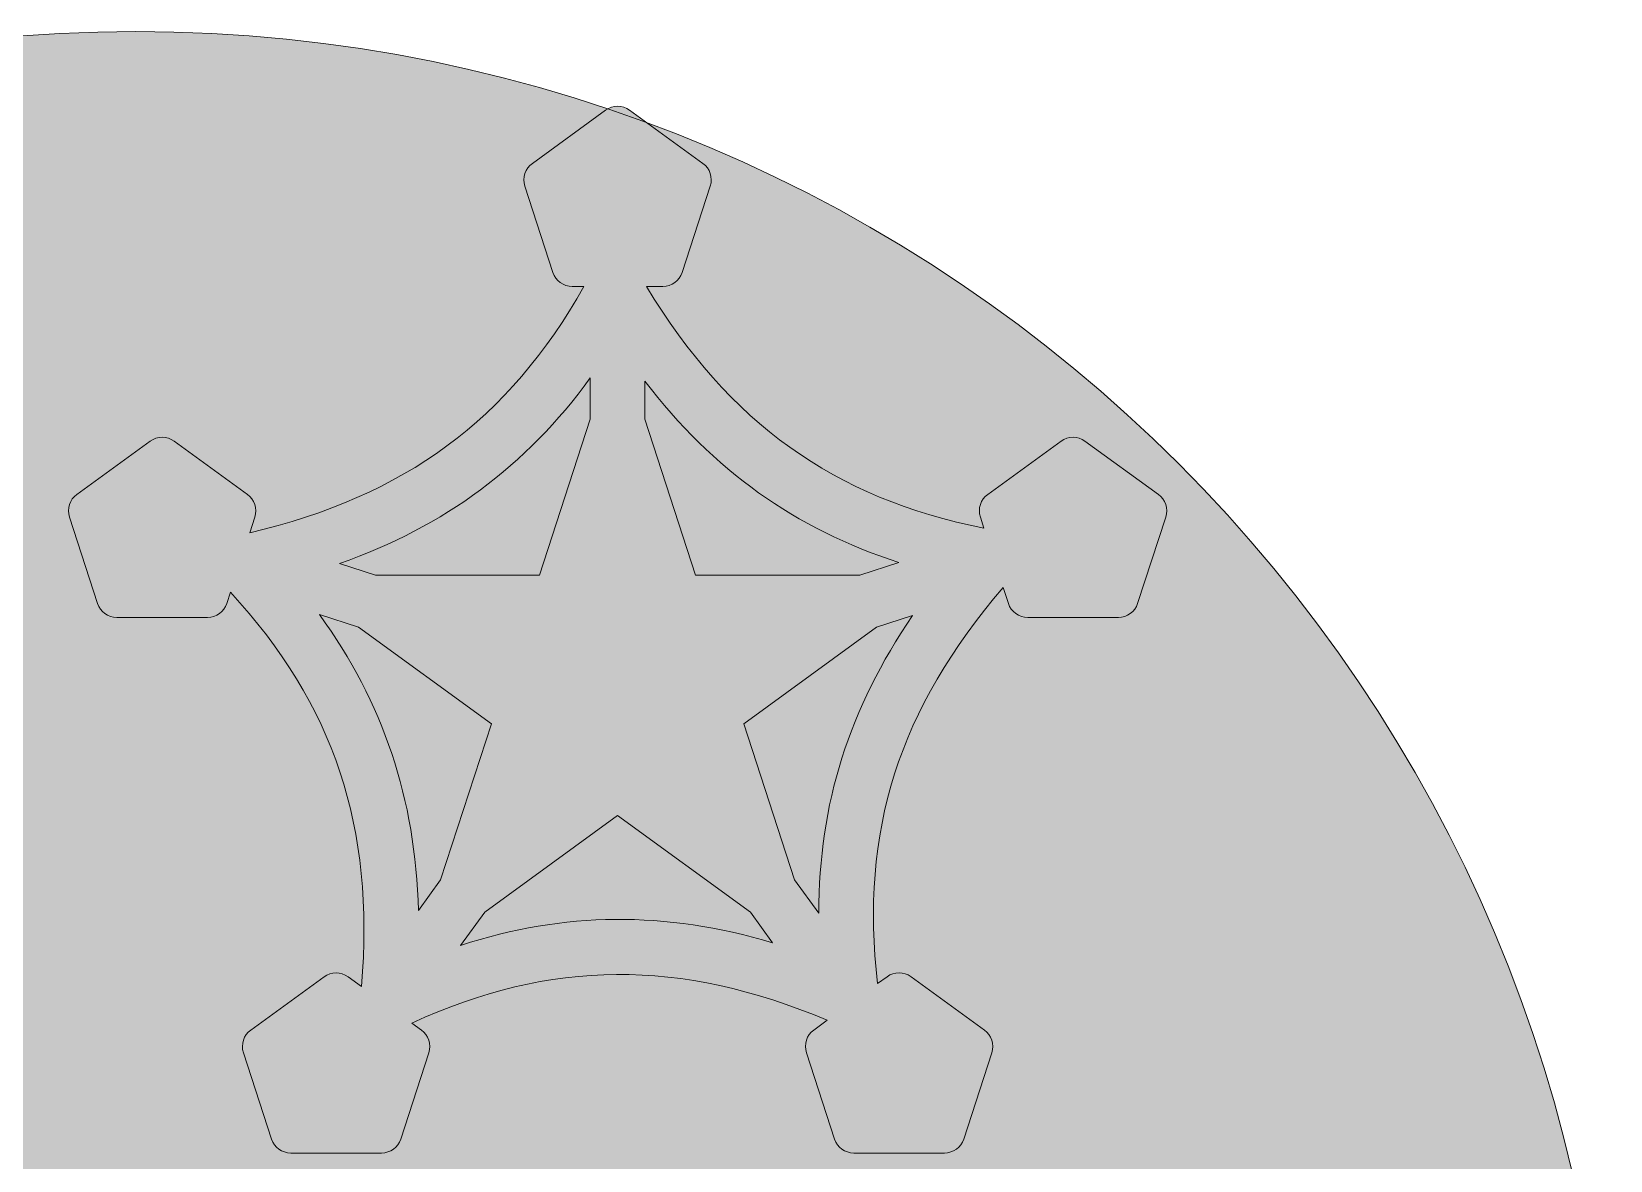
# Model space of a CAD drawing. Header units: inches. Extents: x -25 to 457, y -5 to 432.
# Drawn here: x 200.7 to 432, y 266.7 to 432 of the extents above; entities that cross this region are included whole.
import ezdxf

# ---------------------------------------------------------------- set-up
doc = ezdxf.new("R2010")
doc.units = ezdxf.units.IN
doc.header["$MEASUREMENT"] = 0
doc.layers.add('_U+0421_U+043B_U+043E_U+0439 1', color=7, linetype='Continuous')

msp = doc.modelspace()

# ---------------------------------------------------------------- hatches: boundary and pattern name
at = {"layer": '_U+0421_U+043B_U+043E_U+0439 1', "true_color": 0xe8c792}
h = msp.add_hatch(color=31, dxfattribs=at)
h.dxf.hatch_style = 2
edge = h.paths.add_edge_path()
edge.add_spline(control_points=[(216, 432), (335.29, 432), (432, 335.29), (432, 216), (432, 96.71), (335.29, 0), (216, 0), (96.71, 0), (0, 96.71), (0, 216), (0, 335.29), (96.71, 432), (216, 432)], knot_values=[0, 0, 0, 0, 1, 1, 1, 2, 2, 2, 3, 3, 3, 4, 4, 4, 4], degree=3, periodic=1)
at = {"layer": '_U+0421_U+043B_U+043E_U+0439 1', "true_color": 0xbbfcff}
h = msp.add_hatch(color=131, dxfattribs=at)
h.dxf.hatch_style = 2
edge = h.paths.add_edge_path()
edge.add_spline(control_points=[(365.78, 364.23), (365.78, 364.23), (355.03, 372.04), (355.03, 372.04), (353.99, 372.79), (352.58, 372.79), (351.54, 372.04), (351.54, 372.04), (340.79, 364.23), (340.79, 364.23), (339.75, 363.47), (339.31, 362.13), (339.71, 360.9), (339.71, 360.9), (340.24, 359.27), (340.24, 359.27), (318.25, 363.67), (302.89, 374.67), (290.79, 394.69), (290.79, 394.69), (293.21, 394.69), (293.21, 394.69), (294.5, 394.69), (295.64, 395.52), (296.04, 396.74), (296.04, 396.74), (300.14, 409.38), (300.14, 409.38), (300.54, 410.6), (300.11, 411.94), (299.06, 412.7), (299.06, 412.7), (288.32, 420.51), (288.32, 420.51), (287.28, 421.27), (285.86, 421.27), (284.82, 420.51), (284.82, 420.51), (274.08, 412.7), (274.08, 412.7), (273.03, 411.94), (272.6, 410.6), (273, 409.38), (273, 409.38), (277.1, 396.74), (277.1, 396.74), (277.5, 395.52), (278.64, 394.69), (279.93, 394.69), (279.93, 394.69), (281.63, 394.69), (281.63, 394.69), (270.65, 375.15), (255.44, 363.94), (232.68, 358.62), (232.68, 358.62), (233.43, 360.9), (233.43, 360.9), (233.83, 362.13), (233.39, 363.47), (232.35, 364.23), (232.35, 364.23), (221.6, 372.04), (221.6, 372.04), (220.56, 372.79), (219.15, 372.79), (218.11, 372.04), (218.11, 372.04), (207.36, 364.23), (207.36, 364.23), (206.32, 363.47), (205.88, 362.13), (206.28, 360.9), (206.28, 360.9), (210.38, 348.27), (210.38, 348.27), (210.78, 347.05), (211.92, 346.22), (213.21, 346.22), (213.21, 346.22), (226.49, 346.22), (226.49, 346.22), (227.78, 346.22), (228.92, 347.05), (229.32, 348.27), (229.32, 348.27), (229.85, 349.91), (229.85, 349.91), (245.06, 333.42), (251.02, 315.49), (249.05, 292.18), (249.05, 292.18), (247.08, 293.61), (247.08, 293.61), (246.04, 294.36), (244.63, 294.36), (243.59, 293.61), (243.59, 293.61), (232.84, 285.8), (232.84, 285.8), (231.8, 285.04), (231.36, 283.7), (231.76, 282.48), (231.76, 282.48), (235.87, 269.84), (235.87, 269.84), (236.26, 268.62), (237.41, 267.79), (238.69, 267.79), (238.69, 267.79), (251.98, 267.79), (251.98, 267.79), (253.26, 267.79), (254.41, 268.62), (254.8, 269.84), (254.8, 269.84), (258.91, 282.48), (258.91, 282.48), (259.31, 283.7), (258.87, 285.04), (257.83, 285.8), (257.83, 285.8), (256.44, 286.81), (256.44, 286.81), (276.82, 296.18), (295.71, 296.3), (317.27, 287.23), (317.27, 287.23), (315.31, 285.8), (315.31, 285.8), (314.26, 285.04), (313.83, 283.7), (314.23, 282.48), (314.23, 282.48), (318.33, 269.84), (318.33, 269.84), (318.73, 268.62), (319.87, 267.79), (321.16, 267.79), (321.16, 267.79), (334.44, 267.79), (334.44, 267.79), (335.73, 267.79), (336.87, 268.62), (337.27, 269.84), (337.27, 269.84), (341.37, 282.48), (341.37, 282.48), (341.77, 283.7), (341.34, 285.04), (340.29, 285.8), (340.29, 285.8), (329.55, 293.61), (329.55, 293.61), (328.51, 294.37), (327.09, 294.37), (326.05, 293.61), (326.05, 293.61), (324.66, 292.6), (324.66, 292.6), (322.05, 314.88), (327.77, 332.88), (343.06, 350.58), (343.06, 350.58), (343.81, 348.27), (343.81, 348.27), (344.21, 347.05), (345.35, 346.22), (346.64, 346.22), (346.64, 346.22), (359.92, 346.22), (359.92, 346.22), (361.21, 346.22), (362.35, 347.05), (362.75, 348.27), (362.75, 348.27), (366.86, 360.9), (366.86, 360.9), (367.26, 362.13), (366.82, 363.47), (365.78, 364.23)], knot_values=[0, 0, 0, 0, 1, 1, 1, 2, 2, 2, 3, 3, 3, 4, 4, 4, 5, 5, 5, 6, 6, 6, 7, 7, 7, 8, 8, 8, 9, 9, 9, 10, 10, 10, 11, 11, 11, 12, 12, 12, 13, 13, 13, 14, 14, 14, 15, 15, 15, 16, 16, 16, 17, 17, 17, 18, 18, 18, 19, 19, 19, 20, 20, 20, 21, 21, 21, 22, 22, 22, 23, 23, 23, 24, 24, 24, 25, 25, 25, 26, 26, 26, 27, 27, 27, 28, 28, 28, 29, 29, 29, 30, 30, 30, 31, 31, 31, 32, 32, 32, 33, 33, 33, 34, 34, 34, 35, 35, 35, 36, 36, 36, 37, 37, 37, 38, 38, 38, 39, 39, 39, 40, 40, 40, 41, 41, 41, 42, 42, 42, 43, 43, 43, 44, 44, 44, 45, 45, 45, 46, 46, 46, 47, 47, 47, 48, 48, 48, 49, 49, 49, 50, 50, 50, 51, 51, 51, 52, 52, 52, 53, 53, 53, 54, 54, 54, 55, 55, 55, 56, 56, 56, 57, 57, 57, 58, 58, 58, 59, 59, 59, 60, 60, 60, 60], degree=3, periodic=1)
edge = h.paths.add_edge_path()
edge.add_spline(control_points=[(327.78, 354.25), (327.78, 354.25), (322.04, 352.39), (322.04, 352.39), (322.04, 352.39), (298, 352.39), (298, 352.39), (298, 352.39), (290.57, 375.25), (290.57, 375.25), (290.57, 375.25), (290.57, 380.8), (290.57, 380.8), (300.58, 367.75), (312.58, 359.19), (327.78, 354.25)], knot_values=[0, 0, 0, 0, 1, 1, 1, 2, 2, 2, 3, 3, 3, 4, 4, 4, 5, 5, 5, 5], degree=3, periodic=1)
edge = h.paths.add_edge_path()
edge.add_spline(control_points=[(282.57, 381.28), (282.57, 381.28), (282.57, 375.25), (282.57, 375.25), (282.57, 375.25), (275.14, 352.39), (275.14, 352.39), (275.14, 352.39), (251.1, 352.39), (251.1, 352.39), (251.1, 352.39), (245.83, 354.1), (245.83, 354.1), (261.32, 359.59), (273.17, 368.36), (282.57, 381.28)], knot_values=[0, 0, 0, 0, 1, 1, 1, 2, 2, 2, 3, 3, 3, 4, 4, 4, 5, 5, 5, 5], degree=3, periodic=1)
edge = h.paths.add_edge_path()
edge.add_spline(control_points=[(242.89, 346.64), (242.89, 346.64), (248.62, 344.78), (248.62, 344.78), (248.62, 344.78), (268.08, 330.65), (268.08, 330.65), (268.08, 330.65), (260.65, 307.78), (260.65, 307.78), (260.65, 307.78), (257.39, 303.29), (257.39, 303.29), (256.95, 319.73), (252.28, 333.71), (242.89, 346.64)], knot_values=[0, 0, 0, 0, 1, 1, 1, 2, 2, 2, 3, 3, 3, 4, 4, 4, 5, 5, 5, 5], degree=3, periodic=1)
edge = h.paths.add_edge_path()
edge.add_spline(control_points=[(263.58, 298.2), (263.58, 298.2), (267.12, 303.08), (267.12, 303.08), (267.12, 303.08), (286.57, 317.21), (286.57, 317.21), (286.57, 317.21), (306.02, 303.08), (306.02, 303.08), (306.02, 303.08), (309.28, 298.59), (309.28, 298.59), (293.52, 303.26), (278.77, 303.13), (263.58, 298.2)], knot_values=[0, 0, 0, 0, 1, 1, 1, 2, 2, 2, 3, 3, 3, 4, 4, 4, 5, 5, 5, 5], degree=3, periodic=1)
edge = h.paths.add_edge_path()
edge.add_spline(control_points=[(316.04, 302.9), (316.04, 302.9), (312.49, 307.78), (312.49, 307.78), (312.49, 307.78), (305.06, 330.65), (305.06, 330.65), (305.06, 330.65), (324.51, 344.78), (324.51, 344.78), (324.51, 344.78), (329.79, 346.49), (329.79, 346.49), (320.48, 332.94), (316.04, 318.88), (316.04, 302.9)], knot_values=[0, 0, 0, 0, 1, 1, 1, 2, 2, 2, 3, 3, 3, 4, 4, 4, 5, 5, 5, 5], degree=3, periodic=1)

# ---------------------------------------------------------------- linework, layer by layer
at = {"layer": '_U+0421_U+043B_U+043E_U+0439 1', "lineweight": 0}
for points, knots in [([(216, 432), (335.29, 432), (432, 335.29), (432, 216), (432, 96.71), (335.29, 0), (216, 0), (96.71, 0), (0, 96.71), (0, 216), (0, 335.29), (96.71, 432), (216, 432)], [0, 0, 0, 0, 1, 1, 1, 2, 2, 2, 3, 3, 3, 4, 4, 4, 4]), ([(365.78, 364.23), (365.78, 364.23), (355.03, 372.04), (355.03, 372.04), (353.99, 372.79), (352.58, 372.79), (351.54, 372.04), (351.54, 372.04), (340.79, 364.23), (340.79, 364.23), (339.75, 363.47), (339.31, 362.13), (339.71, 360.9), (339.71, 360.9), (340.24, 359.27), (340.24, 359.27), (318.25, 363.67), (302.89, 374.67), (290.79, 394.69), (290.79, 394.69), (293.21, 394.69), (293.21, 394.69), (294.5, 394.69), (295.64, 395.52), (296.04, 396.74), (296.04, 396.74), (300.14, 409.38), (300.14, 409.38), (300.54, 410.6), (300.11, 411.94), (299.06, 412.7), (299.06, 412.7), (288.32, 420.51), (288.32, 420.51), (287.28, 421.27), (285.86, 421.27), (284.82, 420.51), (284.82, 420.51), (274.08, 412.7), (274.08, 412.7), (273.03, 411.94), (272.6, 410.6), (273, 409.38), (273, 409.38), (277.1, 396.74), (277.1, 396.74), (277.5, 395.52), (278.64, 394.69), (279.93, 394.69), (279.93, 394.69), (281.63, 394.69), (281.63, 394.69), (270.65, 375.15), (255.44, 363.94), (232.68, 358.62), (232.68, 358.62), (233.43, 360.9), (233.43, 360.9), (233.83, 362.13), (233.39, 363.47), (232.35, 364.23), (232.35, 364.23), (221.6, 372.04), (221.6, 372.04), (220.56, 372.79), (219.15, 372.79), (218.11, 372.04), (218.11, 372.04), (207.36, 364.23), (207.36, 364.23), (206.32, 363.47), (205.88, 362.13), (206.28, 360.9), (206.28, 360.9), (210.38, 348.27), (210.38, 348.27), (210.78, 347.05), (211.92, 346.22), (213.21, 346.22), (213.21, 346.22), (226.49, 346.22), (226.49, 346.22), (227.78, 346.22), (228.92, 347.05), (229.32, 348.27), (229.32, 348.27), (229.85, 349.91), (229.85, 349.91), (245.06, 333.42), (251.02, 315.49), (249.05, 292.18), (249.05, 292.18), (247.08, 293.61), (247.08, 293.61), (246.04, 294.36), (244.63, 294.36), (243.59, 293.61), (243.59, 293.61), (232.84, 285.8), (232.84, 285.8), (231.8, 285.04), (231.36, 283.7), (231.76, 282.48), (231.76, 282.48), (235.87, 269.84), (235.87, 269.84), (236.26, 268.62), (237.41, 267.79), (238.69, 267.79), (238.69, 267.79), (251.98, 267.79), (251.98, 267.79), (253.26, 267.79), (254.41, 268.62), (254.8, 269.84), (254.8, 269.84), (258.91, 282.48), (258.91, 282.48), (259.31, 283.7), (258.87, 285.04), (257.83, 285.8), (257.83, 285.8), (256.44, 286.81), (256.44, 286.81), (276.82, 296.18), (295.71, 296.3), (317.27, 287.23), (317.27, 287.23), (315.31, 285.8), (315.31, 285.8), (314.26, 285.04), (313.83, 283.7), (314.23, 282.48), (314.23, 282.48), (318.33, 269.84), (318.33, 269.84), (318.73, 268.62), (319.87, 267.79), (321.16, 267.79), (321.16, 267.79), (334.44, 267.79), (334.44, 267.79), (335.73, 267.79), (336.87, 268.62), (337.27, 269.84), (337.27, 269.84), (341.37, 282.48), (341.37, 282.48), (341.77, 283.7), (341.34, 285.04), (340.29, 285.8), (340.29, 285.8), (329.55, 293.61), (329.55, 293.61), (328.51, 294.37), (327.09, 294.37), (326.05, 293.61), (326.05, 293.61), (324.66, 292.6), (324.66, 292.6), (322.05, 314.88), (327.77, 332.88), (343.06, 350.58), (343.06, 350.58), (343.81, 348.27), (343.81, 348.27), (344.21, 347.05), (345.35, 346.22), (346.64, 346.22), (346.64, 346.22), (359.92, 346.22), (359.92, 346.22), (361.21, 346.22), (362.35, 347.05), (362.75, 348.27), (362.75, 348.27), (366.86, 360.9), (366.86, 360.9), (367.26, 362.13), (366.82, 363.47), (365.78, 364.23)], [0, 0, 0, 0, 1, 1, 1, 2, 2, 2, 3, 3, 3, 4, 4, 4, 5, 5, 5, 6, 6, 6, 7, 7, 7, 8, 8, 8, 9, 9, 9, 10, 10, 10, 11, 11, 11, 12, 12, 12, 13, 13, 13, 14, 14, 14, 15, 15, 15, 16, 16, 16, 17, 17, 17, 18, 18, 18, 19, 19, 19, 20, 20, 20, 21, 21, 21, 22, 22, 22, 23, 23, 23, 24, 24, 24, 25, 25, 25, 26, 26, 26, 27, 27, 27, 28, 28, 28, 29, 29, 29, 30, 30, 30, 31, 31, 31, 32, 32, 32, 33, 33, 33, 34, 34, 34, 35, 35, 35, 36, 36, 36, 37, 37, 37, 38, 38, 38, 39, 39, 39, 40, 40, 40, 41, 41, 41, 42, 42, 42, 43, 43, 43, 44, 44, 44, 45, 45, 45, 46, 46, 46, 47, 47, 47, 48, 48, 48, 49, 49, 49, 50, 50, 50, 51, 51, 51, 52, 52, 52, 53, 53, 53, 54, 54, 54, 55, 55, 55, 56, 56, 56, 57, 57, 57, 58, 58, 58, 59, 59, 59, 60, 60, 60, 60]), ([(282.57, 381.28), (282.57, 381.28), (282.57, 375.25), (282.57, 375.25), (282.57, 375.25), (275.14, 352.39), (275.14, 352.39), (275.14, 352.39), (251.1, 352.39), (251.1, 352.39), (251.1, 352.39), (245.83, 354.1), (245.83, 354.1), (261.32, 359.59), (273.17, 368.36), (282.57, 381.28)], [0, 0, 0, 0, 1, 1, 1, 2, 2, 2, 3, 3, 3, 4, 4, 4, 5, 5, 5, 5]), ([(327.78, 354.25), (327.78, 354.25), (322.04, 352.39), (322.04, 352.39), (322.04, 352.39), (298, 352.39), (298, 352.39), (298, 352.39), (290.57, 375.25), (290.57, 375.25), (290.57, 375.25), (290.57, 380.8), (290.57, 380.8), (300.58, 367.75), (312.58, 359.19), (327.78, 354.25)], [0, 0, 0, 0, 1, 1, 1, 2, 2, 2, 3, 3, 3, 4, 4, 4, 5, 5, 5, 5]), ([(242.89, 346.64), (242.89, 346.64), (248.62, 344.78), (248.62, 344.78), (248.62, 344.78), (268.08, 330.65), (268.08, 330.65), (268.08, 330.65), (260.65, 307.78), (260.65, 307.78), (260.65, 307.78), (257.39, 303.29), (257.39, 303.29), (256.95, 319.73), (252.28, 333.71), (242.89, 346.64)], [0, 0, 0, 0, 1, 1, 1, 2, 2, 2, 3, 3, 3, 4, 4, 4, 5, 5, 5, 5]), ([(316.04, 302.9), (316.04, 302.9), (312.49, 307.78), (312.49, 307.78), (312.49, 307.78), (305.06, 330.65), (305.06, 330.65), (305.06, 330.65), (324.51, 344.78), (324.51, 344.78), (324.51, 344.78), (329.79, 346.49), (329.79, 346.49), (320.48, 332.94), (316.04, 318.88), (316.04, 302.9)], [0, 0, 0, 0, 1, 1, 1, 2, 2, 2, 3, 3, 3, 4, 4, 4, 5, 5, 5, 5]), ([(263.58, 298.2), (263.58, 298.2), (267.12, 303.08), (267.12, 303.08), (267.12, 303.08), (286.57, 317.21), (286.57, 317.21), (286.57, 317.21), (306.02, 303.08), (306.02, 303.08), (306.02, 303.08), (309.28, 298.59), (309.28, 298.59), (293.52, 303.26), (278.77, 303.13), (263.58, 298.2)], [0, 0, 0, 0, 1, 1, 1, 2, 2, 2, 3, 3, 3, 4, 4, 4, 5, 5, 5, 5])]:
    msp.add_open_spline(points, degree=3, knots=knots, dxfattribs=at)

doc.saveas('drawing.dxf')
